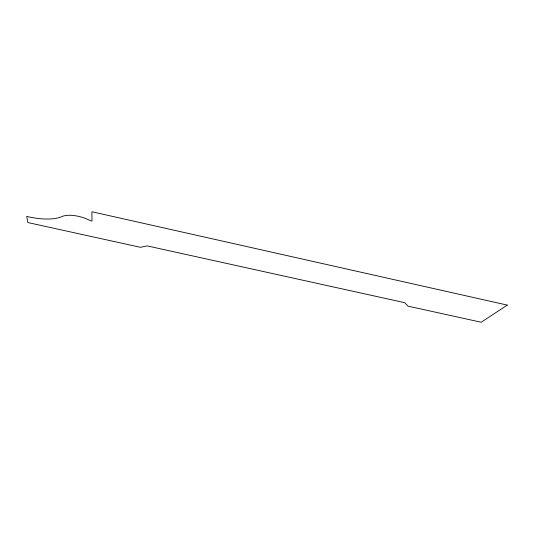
<?xml version="1.0" encoding="UTF-8"?>
<svg xmlns="http://www.w3.org/2000/svg" width="534" height="534" viewBox="0 0 534 534"><rect width="100%" height="100%" fill="white"/><g stroke="black" fill="none" stroke-linecap="round" stroke-linejoin="round"><path stroke-width="0.8" d="M507.3 305.101L481.167 322.242L408.023 306.156L404.785 302.705L147.15 245.894L140.449 247.309L27.868 222.551L26.7 216.41A46.505 18.757 17.7 0 0 61.55 216.764A20.312 8.117 15.5 0 1 90.393 220.689L91.995 221.043L91.908 211.758L507.3 305.101"/></g></svg>
